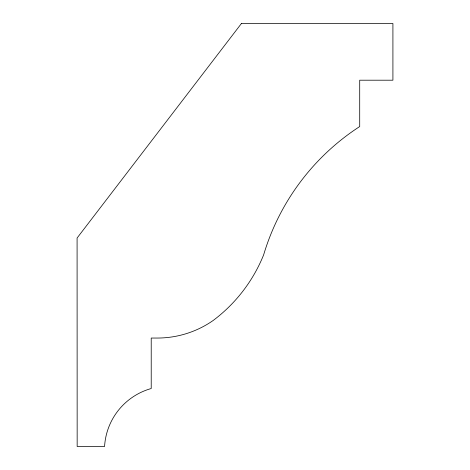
<?xml version="1.0" encoding="UTF-8"?>
<svg xmlns="http://www.w3.org/2000/svg" width="470" height="470" viewBox="0 0 470 470"><rect width="100%" height="100%" fill="white"/><g stroke="black" fill="none" stroke-linecap="round" stroke-linejoin="round"><path stroke-width="0.7" d="M241.433 23.5L77.086 238.026L77.162 446.5L104.575 446.5A64.032 64.032 0 0 1 151.217 388.526L151.217 338.048L157.297 338.048A97.625 97.625 0 0 0 213.174 320.475A153.772 153.772 0 0 0 263.635 254.869A231.751 231.751 0 0 1 359.709 126.548L359.709 80.2L392.914 80.2L392.914 23.5L241.433 23.5"/></g></svg>
